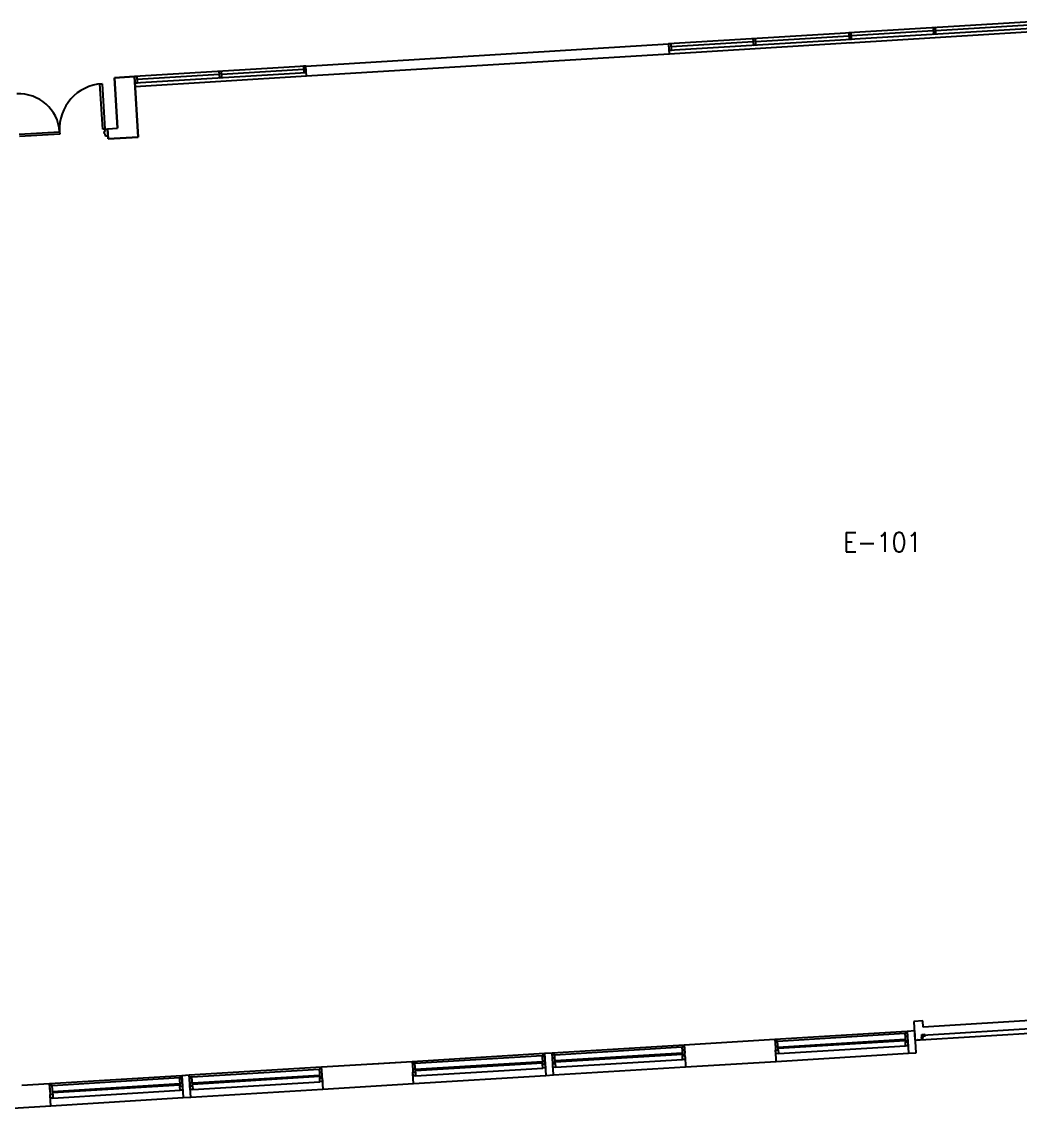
# Model space of a CAD drawing. Header units: inches. Extents: x -2 to 15026, y -1056 to 7065.
# Drawn here: x 7958 to 8749, y 5196 to 6061 of the extents above; entities that cross this region are included whole.
import ezdxf
from ezdxf.enums import TextEntityAlignment as Align

# ---------------------------------------------------------------- set-up
doc = ezdxf.new("R2010")
doc.units = ezdxf.units.IN
doc.header["$LTSCALE"] = 48
doc.header["$MEASUREMENT"] = 0
doc.layers.get('0').update_dxf_attribs({"linetype": 'CONTINUOUS'})
for name, color, linetype in [('A-DOOR', 5, 'CONTINUOUS'), ('A-GLAZ', 1, 'CONTINUOUS'), ('A-GLAZ-DETL', 5, 'CONTINUOUS'), ('A-WALL', 7, 'CONTINUOUS'), ('A-WALL-SILL', 3, 'CONTINUOUS'), ('SP-RMNO', 7, 'CONTINUOUS'), ('SP-ROOM', 7, 'CONTINUOUS')]:
    doc.layers.add(name, color=color, linetype=linetype)
doc.styles.add('ROMANS', font='ROMANS', dxfattribs={"width": 0.78})

# ---------------------------------------------------------------- blocks, each defined once
blk = doc.blocks.new('FMGRM1')
at = {"style": 'ROMANS', "width": 0.9}
for tag, p in [('DATA1', (0, -0.2836)), ('DATA2', (0, -0.443)), ('DATA3', (0, -0.6024)), ('DATA4', (0, -0.7618)), ('DATA5', (0, -0.9213))]:
    blk.add_attdef(tag, text='', height=0.1172, dxfattribs=at).set_placement(p, align=Align.CENTER)
at = {"layer": 'SP-RMNO', "style": 'ROMANS', "width": 0.9}
blk.add_attdef('RMNUMB', text='', height=0.16, dxfattribs=at).set_placement((0, 0), align=Align.MIDDLE)

msp = doc.modelspace()

# ---------------------------------------------------------------- linework, layer by layer
at = {"layer": 'A-DOOR', "linetype": 'Continuous'}
for p, q in [((8020.06, 6011.48), (8021.81, 6011.59)), ((8022.26, 5975.55), (8020.06, 6011.48)), ((8021.81, 6011.59), (8024.01, 5975.65)), ((7956.13, 5971.49), (7988.07, 5973.45)), ((7988.18, 5971.7), (7956.24, 5969.75)), ((7988.07, 5973.45), (7988.18, 5971.7)), ((8024.01, 5975.65), (8022.26, 5975.55)), ((8023.5, 5973.68), (8024.13, 5973.72)), ((8023.62, 5971.81), (8023.5, 5973.68)), ((8024.24, 5971.85), (8023.62, 5971.81)), ((8024.01, 5975.65), (8026, 5975.77)), ((8024.13, 5973.72), (8024.01, 5975.65)), ((8024.36, 5969.91), (8024.24, 5971.85)), ((8026, 5975.77), (8026.35, 5970.04)), ((8026.35, 5970.04), (8024.36, 5969.91)), ((8672.22, 5268.91), (8665.07, 5268.47)), ((8665.07, 5268.47), (8665.99, 5253.5)), ((8765.72, 5263.11), (8671.88, 5257.37)), ((8672.53, 5263.92), (8672.22, 5268.91)), ((8771.43, 5269.97), (8672.53, 5263.92)), ((8665.99, 5253.5), (8772.04, 5259.99)), ((8671.19, 5255.72), (8671.44, 5255.74)), ((8671.23, 5255.17), (8671.19, 5255.72)), ((8671.2, 5255.57), (8671.45, 5255.59)), ((8671.22, 5255.32), (8671.47, 5255.34)), ((8671.23, 5255.17), (8671.48, 5255.19)), ((8671.31, 5258), (8674, 5258.17)), ((8671.51, 5254.63), (8671.31, 5258)), ((8671.49, 5257.67), (8671.59, 5256.1)), ((8671.59, 5256.1), (8671.67, 5254.81)), ((8673.84, 5257.99), (8671.65, 5257.85)), ((8671.7, 5254.35), (8671.67, 5254.81)), ((8671.79, 5256.86), (8674.04, 5257)), ((8671.83, 5256.36), (8671.79, 5256.86)), ((8671.83, 5256.36), (8671.93, 5254.61)), ((8671.93, 5254.61), (8671.98, 5253.87)), ((8671.95, 5256.59), (8672.06, 5254.76)), ((8672.25, 5255.79), (8672, 5255.77)), ((8672.38, 5255.64), (8672.01, 5255.62)), ((8672.39, 5255.4), (8672.03, 5255.37)), ((8672.29, 5255.24), (8672.04, 5255.22)), ((8673.91, 5256.85), (8672.08, 5256.74)), ((8672.29, 5255.24), (8672.25, 5255.79)), ((8672.39, 5255.4), (8672.38, 5255.64)), ((8671.98, 5253.87), (8667.99, 5253.62)), ((8668.22, 5253.89), (8671.46, 5254.09))]:
    msp.add_line(p, q, dxfattribs=at)
for centre, radius, start, end in [((8024.01, 5975.65), 36, 93.50548, 183.50548), ((7956.13, 5971.49), 32, 3.50549, 93.50549), ((8671.45, 5254.34), 0.25, 273.5, 3.5), ((8671.66, 5257.68), 0.169, 93.5, 183.5), ((8671.5, 5254.8), 0.169, 273.5, 3.5), ((8671.84, 5256.11), 0.25, 93.5, 183.5), ((8671.92, 5254.75), 0.141, 273.5, 3.5), ((8672.09, 5256.6), 0.141, 93.5, 183.5), ((8673.83, 5258.16), 0.169, 273.5, 3.5), ((8673.9, 5256.99), 0.141, 273.5, 3.5), ((8668.23, 5253.64), 0.25, 93.5, 183.5)]:
    msp.add_arc(centre, radius, start, end, dxfattribs=at)
at = {"layer": 'A-GLAZ', "linetype": 'Continuous'}
for p, q in [((8756.34, 6058.01), (8682.48, 6053.5)), ((8613.61, 6049.28), (8539.75, 6044.77)), ((8613.76, 6046.79), (8758.49, 6055.64)), ((8680.49, 6053.37), (8615.61, 6049.41)), ((8471.03, 6038.06), (8615.76, 6046.91)), ((8537.75, 6044.64), (8472.87, 6040.68)), ((8047.82, 6012.17), (8183.57, 6020.48)), ((8114.54, 6018.76), (8049.67, 6014.79)), ((8181.42, 6022.85), (8116.54, 6018.88)), ((8557.13, 5252.85), (8657.94, 5259.02)), ((8380.46, 5242.05), (8481.27, 5248.21)), ((8658.24, 5254.03), (8557.43, 5247.86)), ((8658.31, 5253.03), (8557.49, 5246.86)), ((8557.74, 5242.87), (8658.55, 5249.04)), ((8269.66, 5235.27), (8370.48, 5241.43)), ((8481.57, 5243.22), (8380.76, 5237.05)), ((8481.64, 5242.22), (8380.82, 5236.06)), ((8381.07, 5232.06), (8481.88, 5238.23)), ((8092.99, 5224.46), (8193.81, 5230.63)), ((8370.78, 5236.44), (8269.97, 5230.28)), ((8370.84, 5235.45), (8270.03, 5229.28)), ((8270.27, 5225.29), (8371.09, 5231.45)), ((7982.2, 5217.69), (8083.01, 5223.85)), ((8194.11, 5225.64), (8093.3, 5219.47)), ((8194.17, 5224.64), (8093.36, 5218.47)), ((8093.61, 5214.48), (8194.42, 5220.65)), ((8083.32, 5218.86), (7982.51, 5212.7)), ((8083.38, 5217.86), (7982.57, 5211.7)), ((7982.81, 5207.71), (8083.62, 5213.87))]:
    msp.add_line(p, q, dxfattribs=at)
at = {"layer": 'A-GLAZ-DETL', "linetype": 'Continuous'}
for p, q in [((8659.94, 5259.14), (8657.94, 5259.02)), ((8659.94, 5259.14), (8657.94, 5259.02)), ((8659.94, 5259.14), (8657.94, 5259.02)), ((8657.94, 5259.02), (8658.37, 5252.03)), ((8657.94, 5259.02), (8658.37, 5252.03)), ((8657.94, 5259.02), (8658.37, 5252.03)), ((8660.36, 5252.15), (8659.94, 5259.14)), ((8660.36, 5252.15), (8659.94, 5259.14)), ((8660.36, 5252.15), (8659.94, 5259.14)), ((8483.27, 5248.33), (8481.27, 5248.21)), ((8481.27, 5248.21), (8481.7, 5241.22)), ((8483.69, 5241.35), (8483.27, 5248.33)), ((8557.13, 5252.85), (8555.13, 5252.73)), ((8555.13, 5252.73), (8555.56, 5245.74)), ((8555.56, 5245.74), (8557.55, 5245.86)), ((8555.56, 5245.74), (8557.55, 5245.86)), ((8555.74, 5242.75), (8555.56, 5245.74)), ((8557.55, 5245.86), (8557.13, 5252.85)), ((8557.55, 5245.86), (8557.74, 5242.87)), ((8658.37, 5252.03), (8660.36, 5252.15)), ((8658.37, 5252.03), (8660.36, 5252.15)), ((8658.37, 5252.03), (8660.36, 5252.15)), ((8658.37, 5252.03), (8660.36, 5252.15)), ((8658.37, 5252.03), (8660.36, 5252.15)), ((8658.37, 5252.03), (8660.36, 5252.15)), ((8658.55, 5249.04), (8658.37, 5252.03)), ((8658.55, 5249.04), (8658.37, 5252.03)), ((8658.55, 5249.04), (8658.37, 5252.03)), ((8660.55, 5249.16), (8658.55, 5249.04)), ((8660.55, 5249.16), (8658.55, 5249.04)), ((8660.55, 5249.16), (8658.55, 5249.04)), ((8660.36, 5252.15), (8660.55, 5249.16)), ((8660.36, 5252.15), (8660.55, 5249.16)), ((8660.36, 5252.15), (8660.55, 5249.16)), ((8372.47, 5241.56), (8370.48, 5241.43)), ((8370.48, 5241.43), (8370.9, 5234.45)), ((8372.9, 5234.57), (8372.47, 5241.56)), ((8380.46, 5242.05), (8378.46, 5241.92)), ((8378.46, 5241.92), (8378.89, 5234.94)), ((8380.88, 5235.06), (8380.46, 5242.05)), ((8481.7, 5241.22), (8483.69, 5241.35)), ((8481.7, 5241.22), (8483.69, 5241.35)), ((8481.88, 5238.23), (8481.7, 5241.22)), ((8483.88, 5238.35), (8481.88, 5238.23)), ((8483.69, 5241.35), (8483.88, 5238.35)), ((8557.74, 5242.87), (8555.74, 5242.75)), ((8195.8, 5230.75), (8193.81, 5230.63)), ((8193.81, 5230.63), (8194.23, 5223.64)), ((8196.23, 5223.76), (8195.8, 5230.75)), ((8269.66, 5235.27), (8267.67, 5235.15)), ((8267.67, 5235.15), (8268.1, 5228.16)), ((8268.1, 5228.16), (8270.09, 5228.28)), ((8268.1, 5228.16), (8270.09, 5228.28)), ((8270.09, 5228.28), (8269.66, 5235.27)), ((8270.09, 5228.28), (8270.27, 5225.29)), ((8370.9, 5234.45), (8372.9, 5234.57)), ((8370.9, 5234.45), (8372.9, 5234.57)), ((8371.09, 5231.45), (8370.9, 5234.45)), ((8373.08, 5231.58), (8371.09, 5231.45)), ((8372.9, 5234.57), (8373.08, 5231.58)), ((8378.89, 5234.94), (8380.88, 5235.06)), ((8378.89, 5234.94), (8380.88, 5235.06)), ((8379.07, 5231.94), (8378.89, 5234.94)), ((8381.07, 5232.06), (8379.07, 5231.94)), ((8380.88, 5235.06), (8381.07, 5232.06)), ((8085.01, 5223.97), (8083.01, 5223.85)), ((8083.01, 5223.85), (8083.44, 5216.87)), ((8085.44, 5216.99), (8085.01, 5223.97)), ((8092.99, 5224.46), (8091, 5224.34)), ((8091, 5224.34), (8091.43, 5217.35)), ((8093.42, 5217.48), (8092.99, 5224.46)), ((8194.23, 5223.64), (8196.23, 5223.76)), ((8194.23, 5223.64), (8196.23, 5223.76)), ((8194.42, 5220.65), (8194.23, 5223.64)), ((8196.41, 5220.77), (8194.42, 5220.65)), ((8196.23, 5223.76), (8196.41, 5220.77)), ((8268.28, 5225.17), (8268.1, 5228.16)), ((8270.27, 5225.29), (8268.28, 5225.17)), ((7982.2, 5217.69), (7980.21, 5217.56)), ((7980.21, 5217.56), (7980.63, 5210.58)), ((7982.63, 5210.7), (7982.2, 5217.69)), ((8083.44, 5216.87), (8085.44, 5216.99)), ((8083.44, 5216.87), (8085.44, 5216.99)), ((8083.62, 5213.87), (8083.44, 5216.87)), ((8085.62, 5213.99), (8083.62, 5213.87)), ((8085.44, 5216.99), (8085.62, 5213.99)), ((8091.43, 5217.35), (8093.42, 5217.48)), ((8091.43, 5217.35), (8093.42, 5217.48)), ((8091.61, 5214.36), (8091.43, 5217.35)), ((8093.61, 5214.48), (8091.61, 5214.36)), ((8093.42, 5217.48), (8093.61, 5214.48)), ((7980.63, 5210.58), (7982.63, 5210.7)), ((7980.63, 5210.58), (7982.63, 5210.7)), ((7980.82, 5207.58), (7980.63, 5210.58)), ((7982.81, 5207.71), (7980.82, 5207.58)), ((7982.63, 5210.7), (7982.81, 5207.71))]:
    msp.add_line(p, q, dxfattribs=at)
for points in [[(8615.46, 6051.9), (8613.46, 6051.78), (8613.76, 6046.79), (8615.76, 6046.91)], [(8615.46, 6051.9), (8613.46, 6051.78), (8613.76, 6046.79), (8615.76, 6046.91)], [(8682.33, 6055.99), (8680.33, 6055.87), (8680.64, 6050.88), (8682.64, 6051)], [(8472.72, 6043.17), (8470.73, 6043.05), (8471.03, 6038.06), (8473.03, 6038.18)], [(8539.6, 6047.26), (8537.6, 6047.14), (8537.91, 6042.15), (8539.9, 6042.27)], [(8183.26, 6025.47), (8181.27, 6025.35), (8181.57, 6020.36), (8183.57, 6020.48)], [(8049.51, 6017.29), (8047.52, 6017.17), (8047.82, 6012.17), (8049.82, 6012.3)], [(8116.39, 6021.38), (8114.39, 6021.26), (8114.7, 6016.26), (8116.69, 6016.39)]]:
    msp.add_lwpolyline(points, close=True, dxfattribs=at)
at = {"layer": 'A-WALL', "linetype": 'Continuous'}
for p, q in [((8758.19, 6060.63), (8613.46, 6051.78)), ((8615.46, 6051.9), (8470.73, 6043.05)), ((8183.26, 6025.47), (8470.73, 6043.05)), ((8470.73, 6043.05), (8471.21, 6035.06)), ((8471.21, 6035.06), (8183.75, 6017.48)), ((8183.26, 6025.47), (8047.52, 6017.17)), ((8183.75, 6017.48), (8183.26, 6025.47)), ((8047.52, 6017.17), (8031.55, 6016.19)), ((8031.55, 6016.19), (8047.52, 6017.17)), ((8031.55, 6016.19), (8033.99, 5976.26)), ((8033.99, 5976.26), (8031.55, 6016.19)), ((8050.45, 5969.25), (8047.52, 6017.17)), ((8047.52, 6017.17), (8050.45, 5969.25)), ((8026, 5975.77), (8033.99, 5976.26)), ((8026, 5975.77), (8033.99, 5976.26)), ((8026, 5975.77), (8026.49, 5967.79)), ((8026.49, 5967.79), (8026, 5975.77)), ((8026.49, 5967.79), (8050.45, 5969.25)), ((8050.45, 5969.25), (8026.49, 5967.79)), ((8483.17, 5249.96), (8555.03, 5254.35)), ((8483.17, 5249.96), (8555.03, 5254.35)), ((8555.03, 5254.35), (8555.44, 5247.74)), ((8659.84, 5260.76), (8665.82, 5261.13)), ((8659.84, 5260.76), (8660.91, 5243.17)), ((8666.9, 5243.53), (8665.82, 5261.13)), ((8483.17, 5249.96), (8483.57, 5243.34)), ((8372.37, 5243.18), (8378.36, 5243.55)), ((8372.37, 5243.18), (8373.45, 5225.59)), ((8379.44, 5225.95), (8378.36, 5243.55)), ((8483.75, 5240.35), (8484.24, 5232.36)), ((8556.11, 5236.76), (8555.62, 5244.74)), ((8660.91, 5243.17), (8666.9, 5243.53)), ((8195.7, 5232.37), (8267.57, 5236.77)), ((8196.11, 5225.76), (8195.7, 5232.37)), ((8236.63, 5234.88), (8267.57, 5236.77)), ((8267.57, 5236.77), (8267.97, 5230.16)), ((8484.24, 5232.36), (8556.11, 5236.76)), ((8084.91, 5225.6), (8090.9, 5225.96)), ((8084.91, 5225.6), (8085.99, 5208)), ((8091.98, 5208.37), (8090.9, 5225.96)), ((8196.29, 5222.77), (8196.78, 5214.78)), ((8268.65, 5219.18), (8268.16, 5227.16)), ((8373.45, 5225.59), (8379.44, 5225.95)), ((7958.15, 5217.84), (7980.11, 5219.19)), ((7980.51, 5212.57), (7980.11, 5219.19)), ((8196.78, 5214.78), (8268.65, 5219.18)), ((7981.18, 5201.59), (7980.69, 5209.58)), ((8085.99, 5208), (8091.98, 5208.37)), ((7897.34, 5196.47), (7981.18, 5201.59))]:
    msp.add_line(p, q, dxfattribs=at)
msp.add_lwpolyline([(8183.26, 6025.47), (8470.73, 6043.05), (8471.21, 6035.06), (8183.75, 6017.48)], close=True, dxfattribs=at)
at = {"layer": 'A-WALL-SILL', "linetype": 'Continuous'}
for p, q in [((8758.19, 6060.63), (8613.46, 6051.78)), ((8615.46, 6051.9), (8470.73, 6043.05)), ((8758.68, 6052.65), (8613.95, 6043.79)), ((8615.94, 6043.92), (8471.21, 6035.06)), ((8183.26, 6025.47), (8047.52, 6017.17)), ((8183.75, 6017.48), (8048, 6009.18)), ((8555.03, 5254.35), (8659.84, 5260.76)), ((8378.36, 5243.55), (8483.17, 5249.96)), ((8267.57, 5236.77), (8372.37, 5243.18)), ((8556.11, 5236.76), (8660.91, 5243.17)), ((8090.9, 5225.96), (8195.7, 5232.37)), ((8379.44, 5225.95), (8484.24, 5232.36)), ((7980.11, 5219.19), (8084.91, 5225.6)), ((8268.65, 5219.18), (8373.45, 5225.59)), ((8091.98, 5208.37), (8196.78, 5214.78)), ((7981.18, 5201.59), (8085.99, 5208))]:
    msp.add_line(p, q, dxfattribs=at)

# ---------------------------------------------------------------- block references
at = {"layer": 'SP-ROOM', "linetype": 'Continuous'}
ref = msp.add_blockref('FMGRM1', (8640.11, 5648.19), dxfattribs=dict(at, xscale=96, yscale=96, zscale=96))
ref.add_attrib('RMNUMB', 'E-101', dxfattribs={"layer": 'SP-RMNO', "height": 15.36, "style": 'ROMANS', "width": 0.9}).set_placement((8640.11, 5648.19), align=Align.MIDDLE)

doc.saveas('drawing.dxf')
